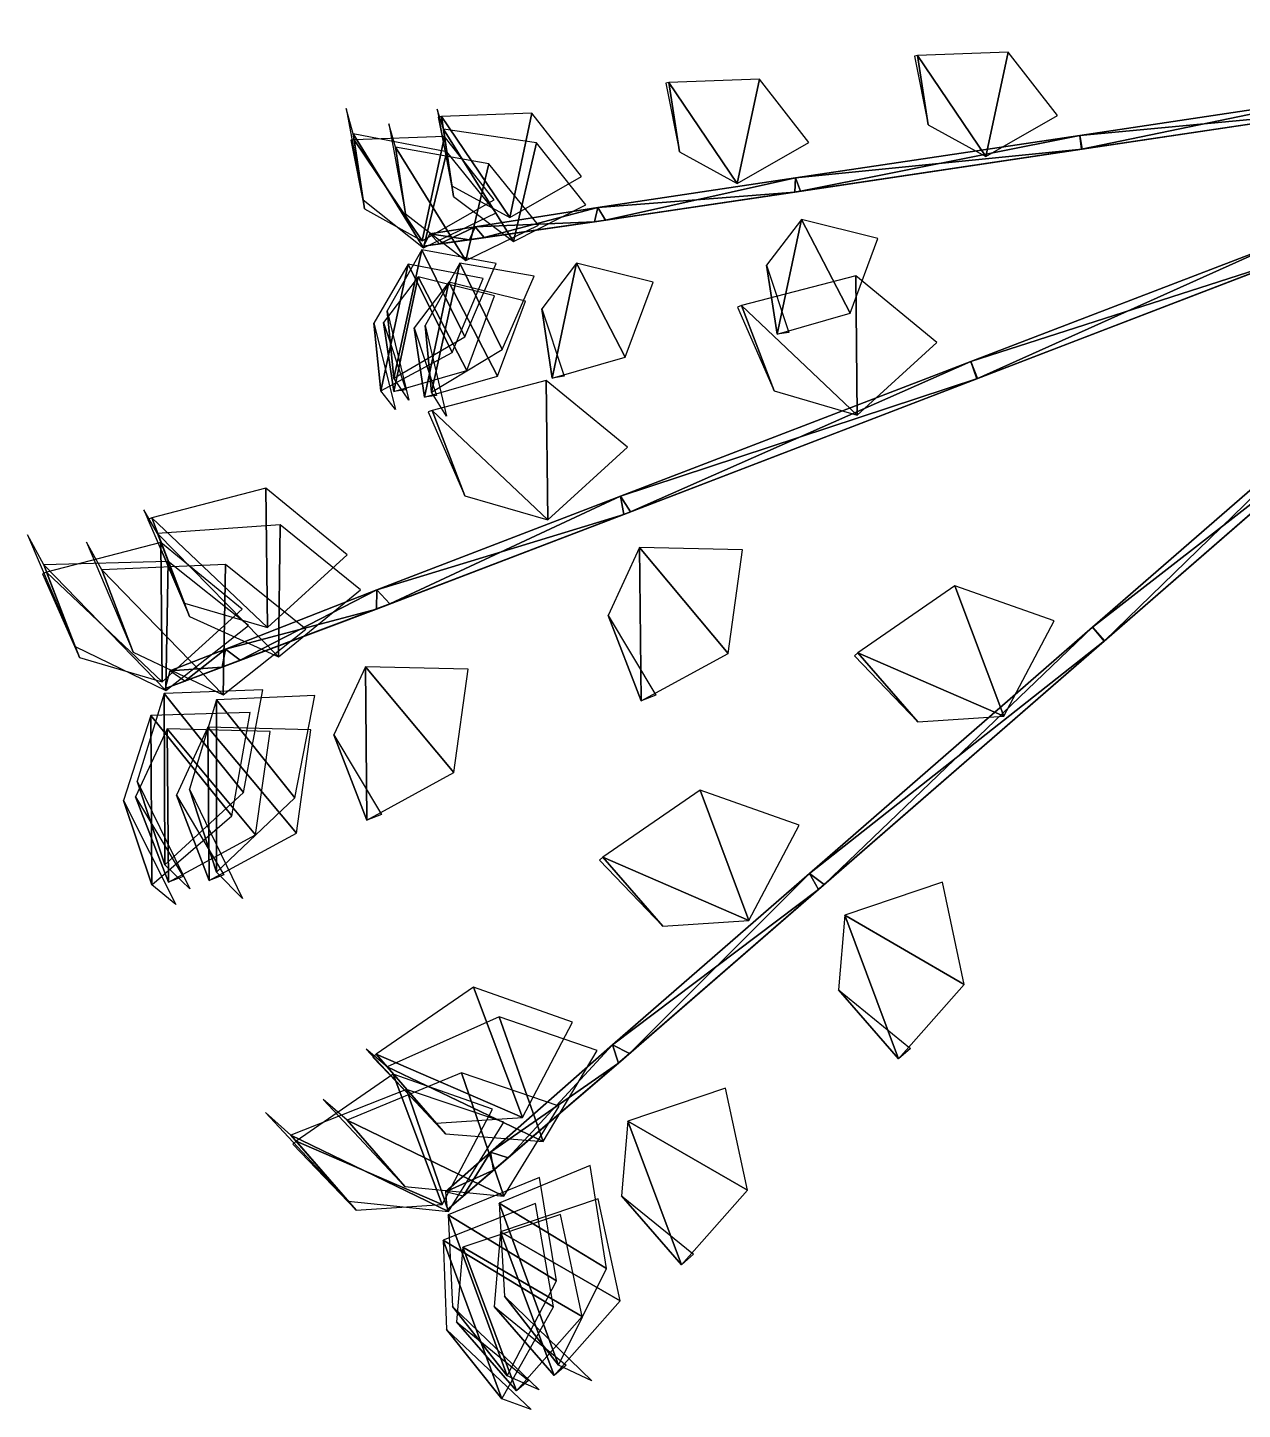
# Model space of a CAD drawing. Extents: x 24.45 to 26.62, y 8.81 to 11.07.
# Drawn here: x 24.454 to 25.253, y 9.078 to 9.986 of the extents above; entities that cross this region are included whole.
import ezdxf

# ---------------------------------------------------------------- set-up
doc = ezdxf.new("R2010")
doc.units = 0

msp = doc.modelspace()

# ---------------------------------------------------------------- meshes
at = {"layer": '', "color": 14}
mesh = msp.add_polyface(dxfattribs=at)
corners = [(25.295031, 10.253886, 527.224243), (25.288889, 10.247079, 527.23584), (25.409975, 10.133264, 527.146484), (25.28863, 10.247348, 527.212585), (25.406778, 10.136285, 527.131042), (25.414583, 10.141356, 527.138855), (24.788797, 9.910636, 526.770691), (24.773691, 9.845889, 526.732117), (24.821306, 9.869821, 526.75647), (24.727671, 9.919711, 526.695984), (24.734293, 9.875455, 526.678833), (24.723513, 9.932828, 526.605652), (24.935411, 9.952548, 527.108154), (24.920893, 9.88391, 527.09375), (24.968058, 9.910899, 527.111084), (24.875994, 9.950316, 527.028809), (24.882807, 9.904803, 527.028809), (24.87385, 9.949994, 526.935913), (24.829241, 9.868102, 526.673706), (24.958841, 9.878322, 527.130066), (24.959291, 9.887609, 527.115723), (24.826998, 9.858695, 526.686951), (24.962488, 9.878882, 527.10144), (24.834169, 9.859775, 526.660583), (25.147638, 9.906512, 527.23584), (25.146105, 9.915551, 527.224243), (25.147257, 9.90647, 527.212585), (25.311953, 9.93114, 527.146484), (25.308466, 9.939754, 527.138855), (25.307611, 9.930495, 527.131042), (25.419001, 9.947217, 526.982056), (25.411318, 9.946074, 526.972839), (25.413881, 9.955428, 526.977478), (24.757555, 9.896991, 526.383545), (24.696215, 9.90787, 526.310059), (24.742327, 9.83323, 526.341125), (24.691706, 9.923179, 526.220642), (24.702776, 9.864066, 526.290039), (24.728312, 9.914952, 526.164185), (24.713785, 9.846313, 526.149658), (24.76095, 9.873302, 526.167053), (24.668917, 9.912721, 526.084778), (24.675707, 9.867206, 526.084778), (24.666742, 9.912396, 525.991882), (24.785852, 9.930198, 526.520752), (24.771349, 9.86156, 526.506287), (24.818491, 9.888549, 526.523682), (24.726458, 9.927966, 526.441406), (24.73324, 9.882455, 526.441406), (24.724283, 9.927642, 526.348511), (25.09894, 9.970338, 527.213074), (25.084406, 9.901698, 527.198608), (25.131578, 9.928689, 527.216003), (25.039515, 9.968108, 527.133728), (25.046328, 9.922595, 527.133728), (25.03734, 9.967784, 527.040771), (24.729815, 9.90483, 525.932983), (24.714487, 9.841657, 525.888428), (24.762262, 9.864638, 525.914307), (24.668314, 9.916699, 525.860107), (24.674807, 9.873174, 525.838623), (24.663607, 9.933209, 525.771301)]
mesh.append_faces([[corners[k] for k in face] for face in [(6, 7, 8), (6, 9, 7), (9, 10, 7), (9, 11, 10), (12, 13, 14), (12, 15, 13), (15, 16, 13), (15, 17, 16), (33, 34, 35), (34, 36, 37), (38, 39, 40), (38, 41, 39), (41, 42, 39), (41, 43, 42), (44, 45, 46), (44, 47, 45), (47, 48, 45), (47, 49, 48), (50, 51, 52), (50, 53, 51), (53, 54, 51), (53, 55, 54), (56, 57, 58), (56, 59, 57), (59, 60, 57), (59, 61, 60)]])
mesh.append_faces([[corners[k] for k in face] for face in [(18, 19, 20), (21, 22, 19), (23, 20, 22), (20, 24, 25), (19, 26, 24), (22, 25, 26), (25, 27, 28), (24, 29, 27), (26, 28, 29)]], dxfattribs={"vtx0": -1})
mesh.append_faces([[corners[k] for k in face] for face in [(0, 1, 2), (1, 3, 4), (3, 0, 5), (23, 18, 20), (20, 19, 24), (19, 22, 26), (22, 20, 25), (25, 24, 27), (24, 26, 29), (26, 25, 28), (28, 27, 30), (27, 29, 31), (29, 28, 32)]], dxfattribs={"vtx2": -1})
mesh = msp.add_polyface(dxfattribs=at)
corners = [(24.753717, 9.821549, 526.571655), (24.704538, 9.831016, 526.533752), (24.73337, 9.772835, 526.578491), (24.686518, 9.747628, 526.488525), (24.681787, 9.792163, 526.47168), (24.696123, 9.735322, 526.398987), (24.713465, 9.840323, 526.139648), (24.695032, 9.756034, 526.099365), (24.741724, 9.783064, 526.18811), (24.690615, 9.800159, 526.079712), (24.704828, 9.741524, 526.010742), (24.71097, 9.822605, 525.943726), (24.694971, 9.747092, 525.870239), (24.742975, 9.760919, 525.964783), (24.68815, 9.792606, 525.870239), (24.702837, 9.748267, 525.778137), (24.731195, 9.81898, 526.311279), (24.708376, 9.788981, 526.237854), (24.715197, 9.743466, 526.237854), (24.723032, 9.744643, 526.145752), (24.738398, 9.831466, 525.686523), (24.715548, 9.790598, 525.62793), (24.719736, 9.746728, 525.649048), (24.729654, 9.731002, 525.560913), (24.718653, 9.850806, 525.506165), (24.714487, 9.842652, 525.50354), (24.74489, 9.846967, 525.966431), (24.724985, 9.844214, 525.508789), (24.754427, 9.848395, 525.952271), (24.748468, 9.855487, 525.959351), (24.696215, 9.90787, 526.310059), (24.702776, 9.864066, 526.290039), (24.742327, 9.83323, 526.341125), (24.620211, 9.659523, 526.998291), (24.619257, 9.572694, 526.966797), (24.673204, 9.616671, 526.986572), (24.539736, 9.653823, 526.937256), (24.560694, 9.599257, 526.923279), (24.53068, 9.66937, 526.863525), (24.720209, 9.734777, 527.209045), (24.717524, 9.733754, 527.133179), (24.741755, 9.678664, 527.209045), (24.54767, 9.563396, 525.965698), (24.582262, 9.565924, 526.341553), (24.584444, 9.577808, 526.335754), (24.557627, 9.556784, 525.967834), (24.593981, 9.570442, 526.330017), (24.683641, 9.6041, 526.929932), (24.683832, 9.616724, 526.919067), (24.692438, 9.607491, 526.908325), (24.584314, 9.633302, 526.682129), (24.582911, 9.547689, 526.647583), (24.63711, 9.590922, 526.668213), (24.50297, 9.629827, 526.62207), (24.523706, 9.57582, 526.605835), (24.492891, 9.648073, 526.549072), (24.54188, 9.647933, 526.502991), (24.54278, 9.556303, 526.491211), (24.595293, 9.604052, 526.505371), (24.466745, 9.628292, 526.438171), (24.488314, 9.572176, 526.438171), (24.46409, 9.627266, 526.362305), (24.610941, 9.683641, 526.794189), (24.611864, 9.592014, 526.78241), (24.664377, 9.63976, 526.79657), (24.53583, 9.664004, 526.72937), (24.557367, 9.607886, 526.72937), (24.533175, 9.662976, 526.653564), (24.546686, 9.635452, 526.31427), (24.545015, 9.550562, 526.277954), (24.599413, 9.59337, 526.299011), (24.464891, 9.633198, 526.254822), (24.485498, 9.579534, 526.237305), (24.454233, 9.652929, 526.182251)]
mesh.append_faces([[corners[k] for k in face] for face in [(0, 1, 2), (1, 3, 2), (1, 4, 3), (4, 5, 3), (6, 7, 8), (6, 9, 7), (9, 10, 7), (11, 12, 13), (11, 14, 12), (14, 15, 12), (16, 17, 18), (17, 19, 18), (20, 21, 22), (21, 23, 22), (30, 31, 32), (33, 34, 35), (33, 36, 34), (36, 37, 34), (36, 38, 37), (39, 40, 41), (50, 51, 52), (50, 53, 51), (53, 54, 51), (53, 55, 54), (56, 57, 58), (56, 59, 57), (59, 60, 57), (59, 61, 60), (62, 63, 64), (62, 65, 63), (65, 66, 63), (65, 67, 66), (68, 69, 70), (68, 71, 69), (71, 72, 69), (71, 73, 72)]])
mesh.append_faces([[corners[k] for k in face] for face in [(42, 43, 44), (45, 44, 46), (44, 47, 48), (43, 49, 47), (46, 48, 49)]], dxfattribs={"vtx0": -1})
mesh.append_faces([[corners[k] for k in face] for face in [(24, 25, 26), (25, 27, 28), (27, 24, 29), (45, 42, 44), (44, 43, 47), (43, 46, 49), (46, 44, 48)]], dxfattribs={"vtx2": -1})
mesh = msp.add_polyface(dxfattribs=at)
corners = [(25.434137, 9.825991, 525.398438), (25.361528, 9.804173, 525.16333), (25.49695, 9.746414, 525.16333), (25.465723, 9.911891, 525.398438), (25.414492, 9.339488, 527.115723), (25.457109, 9.523892, 527.23584), (25.448061, 9.525338, 527.224243), (25.423128, 9.336046, 527.130066), (25.457018, 9.523524, 527.212585), (25.423769, 9.339688, 527.10144), (25.486612, 9.68743, 527.146484), (25.477335, 9.686873, 527.138855), (25.381014, 9.498287, 527.213074), (25.441339, 9.462488, 527.198608), (25.430971, 9.515819, 527.216003), (25.364023, 9.441317, 527.133728), (25.409342, 9.433128, 527.133728), (25.074457, 9.766802, 527.368591), (25.078974, 9.755713, 527.378113), (25.281595, 9.833575, 527.305176), (25.274683, 9.843572, 527.298828), (25.078516, 9.75555, 527.35907), (25.276217, 9.831527, 527.292542), (25.413561, 9.884341, 527.170837), (25.404093, 9.880719, 527.16333), (25.404665, 9.893359, 527.167114), (24.998842, 9.823335, 527.359497), (24.999743, 9.731705, 527.347656), (25.052217, 9.779451, 527.361877), (24.968317, 9.430258, 527.280029), (24.974329, 9.41969, 527.291748), (25.162485, 9.583249, 527.378113), (25.15449, 9.592124, 527.368591), (24.977945, 9.422874, 527.268372), (25.162142, 9.582936, 527.35907), (25.326265, 9.725713, 527.305176), (25.316347, 9.73274, 527.298828), (25.321909, 9.721951, 527.292542), (25.432886, 9.818548, 527.170837), (25.421495, 9.823983, 527.167114), (25.425272, 9.811909, 527.16333), (25.49209, 9.870185, 526.974243), (25.479769, 9.874461, 526.971863), (25.482294, 9.861686, 526.969421), (25.064058, 9.619376, 527.359497), (25.096254, 9.533586, 527.347656), (25.129267, 9.59641, 527.361877), (25.000185, 9.575228, 527.294678), (25.039606, 9.529863, 527.294678)]
mesh.append_faces([[corners[k] for k in face] for face in [(12, 13, 14), (12, 15, 13), (15, 16, 13), (26, 27, 28), (44, 45, 46), (44, 47, 45), (47, 48, 45)]])
mesh.append_faces([[corners[k] for k in face] for face in [(4, 5, 6), (7, 8, 5), (9, 6, 8), (17, 19, 20), (18, 22, 19), (21, 20, 22), (19, 24, 23), (22, 25, 24), (29, 31, 32), (30, 34, 31), (33, 32, 34), (32, 35, 36), (31, 37, 35), (34, 36, 37), (36, 38, 39), (35, 40, 38), (37, 39, 40), (39, 41, 42), (40, 42, 43)]], dxfattribs={"vtx0": -1})
mesh.append_faces([[corners[k] for k in face] for face in [(0, 3, 1)]], dxfattribs={"vtx1": -1})
mesh.append_faces([[corners[k] for k in face] for face in [(0, 1, 2), (6, 5, 10), (8, 6, 11), (17, 18, 19), (18, 21, 22), (21, 17, 20), (20, 19, 23), (19, 22, 24), (22, 20, 25), (29, 30, 31), (30, 33, 34), (33, 29, 32), (32, 31, 35), (31, 34, 37), (34, 32, 36), (36, 35, 38), (35, 37, 40), (37, 36, 39), (39, 38, 41), (38, 40, 43), (40, 39, 42)]], dxfattribs={"vtx2": -1})
mesh = msp.add_polyface(dxfattribs=at)
corners = [(24.865595, 9.819123, 526.962891), (24.815226, 9.831542, 526.931702), (24.847261, 9.769855, 526.952759), (24.799227, 9.756028, 526.858154), (24.792414, 9.801541, 526.858154), (24.8071, 9.757204, 526.766113), (24.762423, 9.831443, 526.178528), (24.713465, 9.840323, 526.139648), (24.741724, 9.783064, 526.18811), (24.761339, 9.81019, 525.974854), (24.71097, 9.822605, 525.943726), (24.742975, 9.760919, 525.964783), (24.781557, 9.806563, 526.342468), (24.731195, 9.81898, 526.311279), (24.763193, 9.757295, 526.332397), (24.715197, 9.743466, 526.237854), (25.013399, 9.847861, 527.111694), (24.963068, 9.860278, 527.080566), (24.995066, 9.798592, 527.101563), (24.947031, 9.784767, 527.00708), (24.94021, 9.830279, 527.00708), (24.954874, 9.785942, 526.914978), (24.787256, 9.822919, 525.725952), (24.738398, 9.831466, 525.686523), (24.766359, 9.774758, 525.737122), (24.719736, 9.746728, 525.649048), (24.718653, 9.850806, 525.506165), (24.74489, 9.846967, 525.966431), (24.748468, 9.855487, 525.959351), (24.714487, 9.842652, 525.50354), (24.754427, 9.848395, 525.952271), (24.724985, 9.844214, 525.508789), (24.826998, 9.858695, 526.686951), (24.829241, 9.868102, 526.673706), (24.834169, 9.859775, 526.660583), (24.958841, 9.878322, 527.130066), (24.962488, 9.878882, 527.10144), (24.757555, 9.896991, 526.383545), (24.742327, 9.83323, 526.341125), (24.790071, 9.856559, 526.366394), (24.92441, 9.642978, 527.276733), (24.856699, 9.644576, 527.251282), (24.914942, 9.574962, 527.268433), (24.857599, 9.543753, 527.191223), (24.836054, 9.599869, 527.191223), (24.867289, 9.547476, 527.116028), (24.795321, 9.754418, 527.273804), (24.796251, 9.66279, 527.262024), (24.848757, 9.710538, 527.276245), (24.720209, 9.734777, 527.209045), (24.741755, 9.678664, 527.209045), (24.683832, 9.616724, 526.919067), (24.683641, 9.6041, 526.929932), (24.846201, 9.666387, 527.291748), (24.844156, 9.678366, 527.280029), (24.692438, 9.607491, 526.908325), (24.850679, 9.668137, 527.268372), (25.078974, 9.755713, 527.378113), (25.074457, 9.766802, 527.368591), (25.078516, 9.75555, 527.35907), (24.998842, 9.823335, 527.359497), (24.923708, 9.803695, 527.294678), (24.999743, 9.731705, 527.347656), (24.945238, 9.747578, 527.294678), (24.921015, 9.802669, 527.218872)]
mesh.append_faces([[corners[k] for k in face] for face in [(0, 1, 2), (1, 3, 2), (1, 4, 3), (4, 5, 3), (6, 7, 8), (9, 10, 11), (12, 13, 14), (13, 15, 14), (16, 17, 18), (17, 19, 18), (17, 20, 19), (20, 21, 19), (22, 23, 24), (23, 25, 24), (37, 38, 39), (40, 41, 42), (41, 43, 42), (41, 44, 43), (44, 45, 43), (46, 47, 48), (46, 49, 47), (49, 50, 47), (60, 61, 62), (61, 63, 62), (61, 64, 63)]])
mesh.append_faces([[corners[k] for k in face] for face in [(26, 27, 28), (29, 30, 27), (31, 28, 30), (28, 32, 33), (27, 34, 32), (30, 33, 34), (51, 53, 54), (52, 56, 53), (55, 54, 56), (54, 57, 58), (53, 59, 57), (56, 58, 59)]], dxfattribs={"vtx0": -1})
mesh.append_faces([[corners[k] for k in face] for face in [(28, 27, 32), (27, 30, 34), (30, 28, 33), (33, 32, 35), (32, 34, 36), (51, 52, 53), (52, 55, 56), (55, 51, 54), (54, 53, 57), (53, 56, 59), (56, 54, 58)]], dxfattribs={"vtx2": -1})
mesh = msp.add_polyface(dxfattribs=at)
corners = [(24.600664, 9.536, 526.835754), (24.535288, 9.53418, 526.80481), (24.588541, 9.468137, 526.84137), (24.535929, 9.422752, 526.767883), (24.517237, 9.47819, 526.75415), (24.551607, 9.40977, 526.694702), (24.744028, 9.564542, 527.155151), (24.676317, 9.56614, 527.129761), (24.734583, 9.496527, 527.146973), (24.67724, 9.465319, 527.069702), (24.655672, 9.521432, 527.069702), (24.686907, 9.469038, 526.994507), (24.60895, 9.551074, 526.514771), (24.544024, 9.548561, 526.482971), (24.596285, 9.483539, 526.522583), (24.544374, 9.435868, 526.450073), (24.526262, 9.490893, 526.434082), (24.560984, 9.420142, 526.377686), (24.613626, 9.523674, 526.34845), (24.545885, 9.525272, 526.322998), (24.604151, 9.455659, 526.34021), (24.546808, 9.424451, 526.263), (24.52527, 9.480566, 526.263), (24.556505, 9.428172, 526.187866), (24.640406, 9.524764, 526.648682), (24.572664, 9.526362, 526.623169), (24.630968, 9.456752, 526.640381), (24.573626, 9.425542, 526.563171), (24.552057, 9.481656, 526.563171), (24.583292, 9.429262, 526.487976), (24.643061, 9.54723, 526.145264), (24.578356, 9.54432, 526.112976), (24.630037, 9.479914, 526.154297), (24.578485, 9.430987, 526.082397), (24.560762, 9.485745, 526.065125), (24.595636, 9.413744, 526.010437), (24.54767, 9.563396, 525.965698), (24.544695, 9.551833, 525.963623), (24.582262, 9.565924, 526.341553), (24.557627, 9.556784, 525.967834), (24.593981, 9.570442, 526.330017), (24.727381, 9.189124, 526.80481), (24.729601, 9.130341, 526.75415), (24.766069, 9.08463, 526.767883), (24.730684, 9.205626, 526.482971), (24.73369, 9.145364, 526.434082), (24.769526, 9.099844, 526.450073), (24.690615, 9.303073, 526.937256), (24.728983, 9.258963, 526.923279), (24.793146, 9.254041, 526.966797), (24.676828, 9.314592, 526.863525), (24.729013, 9.220819, 525.965698), (24.730204, 9.208937, 525.963623), (24.76063, 9.235014, 526.341553), (24.740633, 9.218002, 525.967834), (24.758654, 9.246925, 526.335754), (24.739511, 9.299027, 526.682129), (24.664286, 9.267946, 526.62207), (24.767481, 9.218098, 526.647583), (24.702265, 9.224286, 526.605835), (24.648569, 9.281648, 526.549072), (24.694651, 9.298271, 526.502991), (24.726839, 9.212478, 526.491211), (24.759867, 9.275303, 526.505371), (24.630777, 9.254122, 526.438171), (24.670229, 9.208757, 526.438171), (24.628633, 9.252242, 526.362305), (24.747377, 9.355453, 526.794189), (24.683481, 9.311302, 526.72937), (24.779581, 9.269658, 526.78241), (24.72294, 9.265938, 526.72937), (24.681337, 9.309423, 526.653564), (24.703417, 9.288182, 526.31427), (24.730906, 9.207837, 526.277954), (24.767351, 9.266669, 526.299011), (24.627352, 9.258088, 526.254822), (24.665079, 9.214705, 526.237305), (24.610613, 9.272988, 526.182251)]
mesh.append_faces([[corners[k] for k in face] for face in [(0, 1, 2), (1, 3, 2), (1, 4, 3), (4, 5, 3), (6, 7, 8), (7, 9, 8), (7, 10, 9), (10, 11, 9), (12, 13, 14), (13, 15, 14), (13, 16, 15), (16, 17, 15), (18, 19, 20), (19, 21, 20), (19, 22, 21), (22, 23, 21), (24, 25, 26), (25, 27, 26), (25, 28, 27), (28, 29, 27), (30, 31, 32), (31, 33, 32), (31, 34, 33), (34, 35, 33), (41, 42, 43), (44, 45, 46), (47, 48, 49), (47, 50, 48), (56, 57, 58), (57, 59, 58), (57, 60, 59), (61, 62, 63), (61, 64, 62), (64, 65, 62), (64, 66, 65), (67, 68, 69), (68, 70, 69), (68, 71, 70), (72, 73, 74), (72, 75, 73), (75, 76, 73), (75, 77, 76)]])
mesh.append_faces([[corners[k] for k in face] for face in [(37, 40, 38)]], dxfattribs={"vtx0": -1})
mesh.append_faces([[corners[k] for k in face] for face in [(36, 37, 38), (37, 39, 40), (51, 52, 53), (54, 51, 55)]], dxfattribs={"vtx2": -1})
mesh = msp.add_polyface(dxfattribs=at)
corners = [(24.788179, 9.213193, 526.835754), (24.727381, 9.189124, 526.80481), (24.79999, 9.145271, 526.84137), (24.766069, 9.08463, 526.767883), (24.729601, 9.130341, 526.75415), (24.785273, 9.077806, 526.694702), (24.913149, 9.289049, 527.155151), (24.848955, 9.267388, 527.129761), (24.927546, 9.221901, 527.146973), (24.884317, 9.172962, 527.069702), (24.844858, 9.218326, 527.069702), (24.892153, 9.179774, 526.994507), (24.790834, 9.230198, 526.514771), (24.730684, 9.205626, 526.482971), (24.802011, 9.162394, 526.522583), (24.769526, 9.099844, 526.450073), (24.73369, 9.145364, 526.434082), (24.790522, 9.090755, 526.377686), (24.804567, 9.206038, 526.34845), (24.740412, 9.184378, 526.322998), (24.818941, 9.138891, 526.34021), (24.775743, 9.089952, 526.263), (24.736315, 9.135316, 526.263), (24.783579, 9.096764, 526.187866), (24.82937, 9.216229, 526.648682), (24.765177, 9.194571, 526.623169), (24.843775, 9.14908, 526.640381), (24.800539, 9.100142, 526.563171), (24.761118, 9.145506, 526.563171), (24.808374, 9.106956, 526.487976), (24.99161, 9.402784, 527.251282), (24.987543, 9.353721, 527.191223), (25.027002, 9.308356, 527.191223), (24.824183, 9.238244, 526.145264), (24.764376, 9.213378, 526.112976), (24.83497, 9.170535, 526.154297), (24.803263, 9.106935, 526.082397), (24.767862, 9.152319, 526.065125), (24.825274, 9.096588, 526.010437), (24.764315, 9.335953, 526.998291), (24.793146, 9.254041, 526.966797), (24.828798, 9.313818, 526.986572), (24.690615, 9.303073, 526.937256), (24.89641, 9.485023, 527.273804), (24.928598, 9.399228, 527.262024), (24.961596, 9.462054, 527.276245), (24.832537, 9.440874, 527.209045), (24.871996, 9.395509, 527.209045), (24.830393, 9.438993, 527.133179), (24.729013, 9.220819, 525.965698), (24.76063, 9.235014, 526.341553), (24.758654, 9.246925, 526.335754), (24.730204, 9.208937, 525.963623), (24.740633, 9.218002, 525.967834), (24.770136, 9.243274, 526.330017), (24.842867, 9.30557, 526.929932), (24.838778, 9.317503, 526.919067), (24.849977, 9.311767, 526.908325), (24.974329, 9.41969, 527.291748), (24.968317, 9.430258, 527.280029), (24.977945, 9.422874, 527.268372), (24.739511, 9.299027, 526.682129), (24.767481, 9.218098, 526.647583), (24.803667, 9.277274, 526.668213), (24.747377, 9.355453, 526.794189), (24.779581, 9.269658, 526.78241), (24.812571, 9.332484, 526.79657), (25.000185, 9.575228, 527.294678), (24.998003, 9.573349, 527.218872), (25.039606, 9.529863, 527.294678)]
mesh.append_faces([[corners[k] for k in face] for face in [(0, 1, 2), (1, 3, 2), (4, 5, 3), (6, 7, 8), (7, 9, 8), (7, 10, 9), (10, 11, 9), (12, 13, 14), (13, 15, 14), (16, 17, 15), (18, 19, 20), (19, 21, 20), (19, 22, 21), (22, 23, 21), (24, 25, 26), (25, 27, 26), (25, 28, 27), (28, 29, 27), (30, 31, 32), (33, 34, 35), (34, 36, 35), (34, 37, 36), (37, 38, 36), (39, 40, 41), (39, 42, 40), (43, 44, 45), (43, 46, 44), (46, 47, 44), (46, 48, 47), (61, 62, 63), (64, 65, 66), (67, 68, 69)]])
mesh.append_faces([[corners[k] for k in face] for face in [(49, 50, 51), (52, 54, 50), (53, 51, 54), (51, 55, 56), (50, 57, 55), (54, 56, 57), (56, 58, 59), (55, 60, 58), (57, 59, 60)]], dxfattribs={"vtx0": -1})
mesh.append_faces([[corners[k] for k in face] for face in [(52, 53, 54), (51, 50, 55), (50, 54, 57), (54, 51, 56), (56, 55, 58), (55, 57, 60), (57, 56, 59)]], dxfattribs={"vtx2": -1})
mesh = msp.add_polyface(dxfattribs=at)
corners = [(25.449205, 9.228737, 526.962891), (25.421274, 9.185048, 526.931702), (25.489977, 9.195531, 526.952759), (25.487612, 9.145604, 526.858154), (25.442354, 9.153792, 526.858154), (25.489016, 9.153428, 526.766113), (25.469492, 9.377942, 527.111694), (25.441591, 9.334254, 527.080566), (25.510263, 9.344738, 527.101563), (25.507929, 9.294811, 527.00708), (25.462648, 9.303, 527.00708), (25.50934, 9.302637, 526.914978), (25.420435, 9.155766, 525.725952), (25.396662, 9.11226, 525.686523), (25.459322, 9.120512, 525.737122), (25.337847, 9.185417, 526.770691), (25.394327, 9.15032, 526.732117), (25.386972, 9.203099, 526.75647), (25.309626, 9.130483, 526.695984), (25.353662, 9.12252, 526.678833), (25.295862, 9.130743, 526.605652), (25.345308, 9.337729, 527.108154), (25.405626, 9.30193, 527.09375), (25.395258, 9.35526, 527.111084), (25.32831, 9.280759, 527.028809), (25.373629, 9.27257, 527.028809), (25.327929, 9.278601, 526.935913), (25.377146, 9.129537, 525.959351), (25.384058, 9.123392, 525.966431), (25.399355, 9.204927, 526.686951), (25.391161, 9.210073, 526.673706), (25.385752, 9.132874, 525.952271), (25.400629, 9.212029, 526.660583), (25.423128, 9.336046, 527.130066), (25.414492, 9.339488, 527.115723), (25.423769, 9.339688, 527.10144), (25.457109, 9.523892, 527.23584), (25.457018, 9.523524, 527.212585), (25.448061, 9.525338, 527.224243), (25.340761, 9.15149, 526.383545), (25.396212, 9.116572, 526.341125), (25.389498, 9.169241, 526.366394), (25.314356, 9.129545, 526.164185), (25.374681, 9.093748, 526.149658), (25.364283, 9.147077, 526.167053), (25.318399, 9.188938, 526.520752), (25.37874, 9.15314, 526.506287), (25.368349, 9.206468, 526.523682), (25.301432, 9.131967, 526.441406), (25.346682, 9.123778, 526.441406), (25.30105, 9.129808, 526.348511), (25.364023, 9.441317, 527.133728), (25.363642, 9.439158, 527.040771), (25.409342, 9.433128, 527.133728), (25.324404, 9.127724, 525.932983), (25.37932, 9.09291, 525.888428), (25.372919, 9.145519, 525.914307), (25.543955, 9.400639, 527.133728), (25.544313, 9.398478, 527.040771), (25.589312, 9.408433, 527.133728), (25.055803, 9.424443, 527.276733), (24.99161, 9.402784, 527.251282), (25.0702, 9.357296, 527.268433), (25.027002, 9.308356, 527.191223), (24.987543, 9.353721, 527.191223), (25.034807, 9.31517, 527.116028), (25.514681, 9.170721, 527.273804), (25.600542, 9.138734, 527.262024), (25.574778, 9.20486, 527.276245), (25.506075, 9.093549, 527.209045), (25.523256, 9.385391, 527.359497), (25.514681, 9.30822, 527.294678), (25.609118, 9.353402, 527.347656), (25.514681, 9.305355, 527.218872), (25.574778, 9.30822, 527.294678)]
mesh.append_faces([[corners[k] for k in face] for face in [(0, 1, 2), (1, 3, 2), (1, 4, 3), (4, 5, 3), (6, 7, 8), (7, 9, 8), (7, 10, 9), (10, 11, 9), (12, 13, 14), (15, 16, 17), (15, 18, 16), (18, 19, 16), (18, 20, 19), (21, 22, 23), (21, 24, 22), (24, 25, 22), (24, 26, 25), (39, 40, 41), (42, 43, 44), (45, 46, 47), (45, 48, 46), (48, 49, 46), (48, 50, 49), (51, 52, 53), (54, 55, 56), (57, 58, 59), (60, 61, 62), (61, 63, 62), (64, 65, 63), (66, 67, 68), (66, 69, 67), (70, 71, 72), (71, 73, 74)]])
mesh.append_faces([[corners[k] for k in face] for face in [(27, 29, 30), (28, 32, 29), (31, 30, 32), (30, 33, 34), (29, 35, 33), (32, 34, 35)]], dxfattribs={"vtx0": -1})
mesh.append_faces([[corners[k] for k in face] for face in [(27, 28, 29), (28, 31, 32), (31, 27, 30), (30, 29, 33), (29, 32, 35), (32, 30, 34), (34, 33, 36), (33, 35, 37), (35, 34, 38)]], dxfattribs={"vtx2": -1})

doc.saveas('drawing.dxf')
